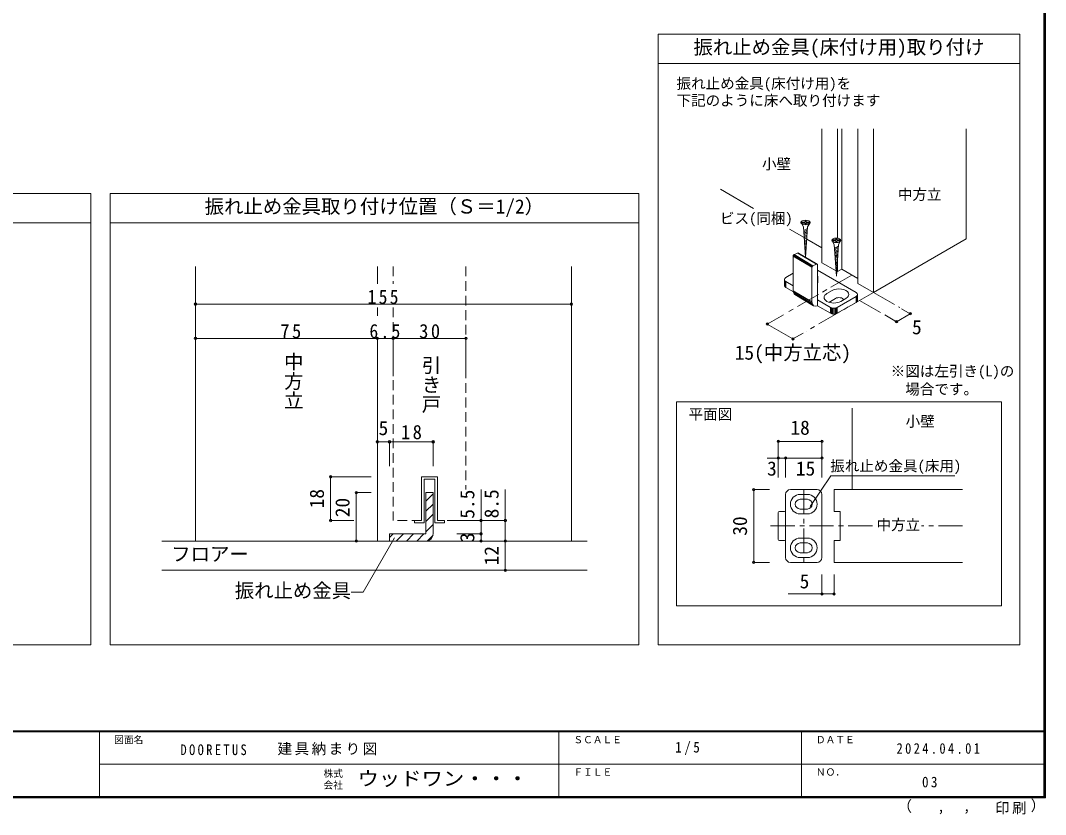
# Model space of a CAD drawing. Units: millimetres at full size, sheet at 1:5, with parts at other scales. Extents: x -973 to 977, y -718 to 696.
# Drawn here: x -80 to 977, y -718 to 100 of the extents above; entities that cross this region are included whole.
import ezdxf
from ezdxf.enums import TextEntityAlignment as Align

# ---------------------------------------------------------------- set-up
doc = ezdxf.new("R2010")
doc.units = ezdxf.units.MM
doc.header["$LTSCALE"] = 5
doc.header["$PDMODE"] = 32
doc.header["$PDSIZE"] = 2.5
doc.linetypes.add('CHAIN1', pattern=[8, 5, -1, 1, -1])
doc.linetypes.add('DASHED2', pattern=[3, 2, -1])
for name, color, linetype, lineweight in [('0-6_扉', 2, 'Continuous', 9), ('0-7_金物', 7, 'Continuous', 9), ('0-A_文字', 3, 'Continuous', 9), ('0-B_寸法', 7, 'Continuous', 9), ('1-3_仕上げ', 2, 'Continuous', 9), ('1-4_枠', 3, 'Continuous', 9), ('1-6_扉', 7, 'DASHED2', 9), ('1-7_金物', 7, 'Continuous', 9), ('1-A_文字', 7, 'Continuous', 9), ('1-B_寸法', 7, 'Continuous', 9), ('F-1_枠', 6, 'Continuous', 9)]:
    doc.layers.add(name, color=color, linetype=linetype, lineweight=lineweight)
doc.layers.add('F-0_補助線', color=7, linetype='Continuous')
doc.layers.add('F-A_文字', color=7, linetype='Continuous')
doc.styles.add('@ＭＳ ゴシック', font='')
doc.styles.add('ＭＳ ゴシック', font='')
doc.styles.get('@ＭＳ ゴシック').set_extended_font_data('@MS Gothic')
doc.styles.get('ＭＳ ゴシック').set_extended_font_data('MS Gothic')

msp = doc.modelspace()

# ---------------------------------------------------------------- linework, layer by layer
at = {"layer": '0-6_扉'}
for p, q in [((746.24, -11.613), (746.24, -149.351)), ((762.15, -11.613), (762.15, -124.068)), ((766.569, -11.613), (766.569, -155.985)), ((783.363, -11.613), (783.363, -170.784)), ((799.273, -11.613), (799.273, -179.97)), ((894.732, -11.613), (894.732, -124.856)), ((760.738, -157.722), (746.24, -149.351)), ((762.15, -158.537), (761.462, -158.14)), ((762.15, -148.636), (762.15, -158.537)), ((766.569, -155.985), (762.15, -158.537)), ((783.363, -165.681), (766.569, -155.985))]:
    msp.add_line(p, q, dxfattribs=at)
at = {"layer": '0-6_扉', "color": 7}
for p, q in [((641.516, -73.58), (675.809, -93.379)), ((712.848, -114.763), (727.863, -123.432)), ((730.619, -125.023), (746.24, -134.042))]:
    msp.add_line(p, q, dxfattribs=at)
at = {"layer": '0-6_扉'}
msp.add_lwpolyline([(783.363, -170.784), (799.273, -179.97), (894.732, -124.856)], dxfattribs=at)
at = {"layer": '0-7_金物'}
for p, q in [((725.309, -109.249), (727.133, -112.409)), ((725.414, -107.477), (728.777, -107.477)), ((725.414, -107.477), (725.414, -108.511)), ((725.414, -108.511), (728.777, -108.511)), ((729.207, -143.711), (727.133, -112.409)), ((731.35, -113.983), (727.386, -116.228)), ((731.243, -115.611), (727.486, -117.738)), ((728.777, -107.477), (728.777, -105.961)), ((728.777, -105.961), (729.811, -105.961)), ((728.777, -110.027), (728.777, -108.511)), ((728.777, -110.027), (729.811, -110.027)), ((729.374, -143.811), (731.455, -112.409)), ((729.811, -107.477), (729.811, -105.961)), ((729.811, -107.477), (733.174, -107.477)), ((733.279, -109.249), (731.455, -112.409)), ((733.174, -108.511), (733.174, -107.477)), ((731.135, -117.24), (727.586, -119.249)), ((731.027, -118.868), (727.686, -120.759)), ((730.919, -120.496), (727.786, -122.27)), ((730.811, -122.124), (727.886, -123.78)), ((730.703, -123.752), (727.986, -125.29)), ((730.595, -125.38), (728.086, -126.801)), ((757.234, -125.848), (760.597, -125.848)), ((757.234, -125.848), (757.234, -126.882)), ((760.597, -125.848), (760.597, -124.332)), ((760.597, -124.332), (761.631, -124.332)), ((761.631, -125.848), (761.631, -124.332)), ((761.631, -125.848), (764.994, -125.848)), ((764.994, -126.882), (764.994, -125.848)), ((730.488, -127.008), (728.186, -128.311)), ((730.38, -128.637), (728.286, -129.822)), ((730.272, -130.265), (728.386, -131.332)), ((730.164, -131.893), (728.487, -132.842)), ((730.056, -133.521), (728.587, -134.353)), ((729.948, -135.149), (728.687, -135.863)), ((729.84, -136.777), (728.787, -137.374)), ((757.128, -127.62), (758.953, -130.78)), ((757.234, -126.882), (760.597, -126.882)), ((761.114, -163.399), (758.953, -130.78)), ((763.17, -132.355), (759.206, -134.599)), ((763.062, -133.983), (759.306, -136.109)), ((762.955, -135.611), (759.406, -137.62)), ((762.847, -137.239), (759.506, -139.13)), ((760.597, -128.398), (760.597, -126.882)), ((760.597, -128.398), (761.631, -128.398)), ((761.114, -163.399), (763.275, -130.78)), ((765.099, -127.62), (763.275, -130.78)), ((735.923, -154.028), (716.639, -142.537)), ((716.639, -142.537), (716.639, -178.261)), ((735.955, -153.734), (716.672, -142.243)), ((736.051, -153.433), (716.767, -141.942)), ((736.203, -153.145), (716.92, -141.654)), ((736.402, -152.89), (717.118, -141.399)), ((736.633, -152.685), (717.349, -141.194)), ((717.597, -141.053), (721.427, -139.446)), ((736.88, -152.544), (717.597, -141.053)), ((740.711, -150.937), (721.427, -139.446)), ((740.958, -150.87), (721.675, -139.379)), ((741.189, -150.881), (721.906, -139.39)), ((741.388, -150.97), (722.104, -139.479)), ((729.733, -138.405), (728.887, -138.884)), ((729.625, -140.033), (728.987, -140.395)), ((729.517, -141.662), (729.087, -141.905)), ((762.739, -138.867), (759.606, -140.641)), ((762.631, -140.495), (759.706, -142.151)), ((762.523, -142.123), (759.806, -143.662)), ((762.415, -143.751), (759.906, -145.172)), ((762.307, -145.38), (760.006, -146.682)), ((762.199, -147.008), (760.106, -148.193)), ((735.923, -154.028), (735.923, -189.752)), ((736.88, -152.544), (740.711, -150.937)), ((741.668, -193.836), (741.668, -151.618)), ((781.443, -180.058), (741.668, -157.094)), ((762.092, -148.636), (760.206, -149.703)), ((761.984, -150.264), (760.306, -151.214)), ((761.876, -151.892), (760.406, -152.724)), ((761.768, -153.52), (760.506, -154.234)), ((761.66, -155.148), (760.607, -155.745)), ((761.552, -156.777), (760.707, -157.255)), ((761.444, -158.405), (760.807, -158.766)), ((707.5, -166.79), (707.5, -172.914)), ((707.67, -167.537), (707.67, -173.661)), ((708.17, -168.233), (708.17, -174.357)), ((708.964, -164.749), (716.639, -160.318)), ((716.639, -173.262), (708.964, -168.831)), ((708.964, -168.831), (708.964, -174.955)), ((741.945, -163.728), (741.945, -169.852)), ((761.337, -160.033), (760.907, -160.276)), ((716.743, -179.446), (708.964, -174.955)), ((735.923, -189.752), (716.639, -178.261)), ((751.391, -181.079), (756.694, -178.017)), ((736.119, -191.35), (716.835, -179.86)), ((736.693, -192.676), (717.409, -181.186)), ((737.606, -193.638), (718.322, -182.148)), ((754.926, -195.367), (741.668, -187.713)), ((760.23, -186.182), (754.926, -189.243)), ((781.443, -184.14), (761.997, -195.367)), ((765.533, -189.243), (770.836, -186.182)), ((781.443, -184.14), (781.443, -190.264)), ((782.238, -183.543), (782.238, -189.666)), ((782.737, -182.846), (782.737, -188.97)), ((782.907, -182.099), (782.907, -188.223)), ((754.926, -201.491), (741.668, -193.836)), ((754.926, -195.367), (754.926, -201.491)), ((755.962, -195.826), (755.962, -201.95)), ((757.168, -196.114), (757.168, -202.238)), ((758.462, -196.213), (758.462, -202.336)), ((759.756, -196.114), (759.756, -202.238)), ((760.962, -195.826), (760.962, -201.95)), ((781.443, -190.264), (761.997, -201.491)), ((761.997, -195.367), (761.997, -201.491)), ((596.273, -292.721), (931.132, -292.721)), ((596.273, -502.839), (596.273, -292.721)), ((931.132, -292.721), (931.132, -502.839)), ((931.132, -502.839), (596.273, -502.839))]:
    msp.add_line(p, q, dxfattribs=at)
for points in [[(729.811, -110.027), (729.811, -108.511), (733.174, -108.511)], [(761.631, -128.398), (761.631, -126.882), (764.994, -126.882)]]:
    msp.add_lwpolyline(points, dxfattribs=at)
for centre in [(729.294, -107.994), (761.114, -126.365)]:
    msp.add_ellipse(centre, major_axis=(4.71, 0), ratio=0.5, dxfattribs=at)
for centre, major_axis, ratio, start_param, end_param in [((717.597, -142.136), (0.64, 1.074), 0.663414, 0.73181839, 2.30261472), ((721.427, -140.529), (0.64, 1.074), 0.663414, 6.22960554, 7.0150037), ((736.88, -153.626), (0.64, 1.074), 0.663414, 0.73181839, 2.30261472), ((740.711, -152.019), (0.64, 1.074), 0.663414, 5.44420737, 7.0150037), ((712.5, -166.79), (-5, 0), 0.57735, 5.49778714, 7.06858347), ((731.945, -163.728), (10, 0), 0.57735, 6.04714601, 6.5192246), ((731.945, -169.852), (10, 0), 0.57735, 6.04714601, 6.5192246), ((712.5, -172.914), (-5, 0), 0.57735, 6.28318531, 7.06858347), ((722.385, -175.85), (3.839, 6.443), 0.663414, 2.30261472, 3.08801288), ((763.765, -182.099), (10, 0), 0.57735, 5.49778714, 8.6393798), ((741.668, -187.341), (3.839, 6.443), 0.663414, 2.30261472, 3.87341104), ((758.462, -185.161), (10, 0), 0.57735, 2.35619449, 5.49778714), ((758.462, -191.285), (5, 0), 0.57735, 2.35619449, 2.78022553), ((763.765, -188.223), (5, 0), 0.57735, 0.26179939, 2.35619449), ((777.907, -182.099), (-5, 0), 0.57735, 2.35619449, 3.92699082), ((777.907, -188.223), (-5, 0), 0.57735, 2.35619449, 3.14159265), ((758.462, -193.326), (-5, 0), 0.57735, 0.78539816, 2.35619449), ((758.462, -199.45), (-5, 0), 0.57735, 0.78539816, 2.35619449)]:
    msp.add_ellipse(centre, major_axis=major_axis, ratio=ratio, start_param=start_param, end_param=end_param, dxfattribs=at)
at = {"layer": '0-A_文字'}
for p, q in [((577.409, -543.141), (577.409, 85.992)), ((577.409, 85.992), (950.121, 85.992)), ((950.121, -543.141), (950.121, 85.992)), ((577.409, 55.992), (950.121, 55.992)), ((-552.591, -78.141), (-7.591, -78.141)), ((-7.591, -543.141), (-7.591, -78.141)), ((12.409, -543.141), (12.409, -78.141)), ((12.409, -78.141), (557.409, -78.141)), ((557.409, -543.141), (557.409, -78.141)), ((-552.591, -108.141), (-7.591, -108.141)), ((12.409, -108.141), (557.409, -108.141)), ((-552.591, -543.141), (-7.591, -543.141)), ((12.409, -543.141), (557.409, -543.141)), ((577.409, -543.141), (950.121, -543.141))]:
    msp.add_line(p, q, dxfattribs=at)
at = {"layer": '0-A_文字', "color": 4}
for p, q in [((734.13, -400.383), (755.354, -369.015)), ((755.354, -369.015), (883.342, -369.015))]:
    msp.add_line(p, q, dxfattribs=at)
at = {"layer": '0-B_寸法', "color": 4, "linetype": 'CHAIN1'}
for p, q in [((777.176, -162.109), (708.605, -201.699)), ((799.273, -179.97), (729.808, -220.075)), ((784.978, -188.223), (814.375, -205.195)), ((799.273, -179.97), (826.379, -195.62))]:
    msp.add_line(p, q, dxfattribs=at)
at = {"layer": '0-B_寸法', "color": 4}
for p, q in [((837.31, -201.931), (828.339, -196.751)), ((689.821, -212.544), (706.464, -202.934)), ((814.375, -205.195), (823.016, -210.184)), ((837.31, -201.931), (823.016, -210.184)), ((689.821, -212.544), (716.337, -227.853)), ((726.795, -221.815), (716.337, -227.853))]:
    msp.add_line(p, q, dxfattribs=at)
at = {"layer": '0-B_寸法'}
for p in [(837.31, -201.931), (689.821, -212.544), (823.016, -210.184), (716.337, -227.853)]:
    msp.add_point(p, dxfattribs=at)
at = {"layer": '1-3_仕上げ'}
for p, q in [((777.473, -383.121), (777.473, -299.171)), ((65.664, -436.182), (504.154, -436.182)), ((65.664, -466.182), (504.154, -466.182))]:
    msp.add_line(p, q, dxfattribs=at)
at = {"layer": '1-4_枠'}
for p, q in [((100.421, -436.182), (100.421, -153.407)), ((287.921, -171.301), (287.921, -153.407)), ((487.921, -436.182), (487.921, -153.407)), ((287.921, -203.963), (287.921, -195.547)), ((287.921, -436.182), (287.921, -225.998)), ((758.723, -405.621), (758.723, -383.121)), ((891.223, -383.121), (758.723, -383.121)), ((758.723, -435.621), (758.723, -458.121)), ((764.973, -435.621), (758.723, -435.621)), ((891.223, -458.121), (758.723, -458.121))]:
    msp.add_line(p, q, dxfattribs=at)
at = {"layer": '1-4_枠', "color": 4, "linetype": 'CHAIN1'}
for p, q in [((727.473, -383.121), (727.473, -458.121)), ((798.258, -420.621), (692.019, -420.621)), ((891.223, -420.621), (848.813, -420.621))]:
    msp.add_line(p, q, dxfattribs=at)
at = {"layer": '1-4_枠'}
msp.add_lwpolyline([(764.973, -435.621), (764.973, -405.621), (758.723, -405.621)], dxfattribs=at)
at = {"layer": '1-6_扉'}
for p, q in [((304.171, -153.407), (304.171, -171.301)), ((379.171, -153.407), (379.171, -383.089)), ((304.171, -195.547), (304.171, -414.932)), ((333.545, -414.932), (333.545, -369.932)), ((349.796, -369.932), (333.545, -369.932)), ((349.796, -369.932), (349.796, -414.932)), ((333.545, -414.932), (304.171, -414.932)), ((369.796, -414.932), (349.796, -414.932))]:
    msp.add_line(p, q, dxfattribs=at)
at = {"layer": '1-7_金物'}
for p, q in [((333.546, -414.932), (333.546, -369.932)), ((333.546, -369.932), (349.796, -369.932)), ((336.046, -417.432), (336.046, -372.432)), ((347.296, -372.432), (336.046, -372.432)), ((347.296, -372.432), (347.296, -417.432)), ((349.796, -369.932), (349.796, -414.932)), ((708.723, -453.121), (708.723, -388.121)), ((713.723, -383.121), (741.223, -383.121)), ((731.223, -388.121), (723.723, -388.121)), ((746.223, -453.121), (746.223, -388.121)), ((731.223, -393.121), (723.723, -393.121)), ((701.223, -434.371), (701.223, -406.871)), ((707.473, -405.621), (702.473, -405.621)), ((723.723, -403.121), (731.223, -403.121)), ((731.223, -408.121), (723.723, -408.121)), ((326.046, -414.932), (333.546, -414.932)), ((326.046, -417.432), (326.046, -414.932)), ((336.046, -417.432), (326.046, -417.432)), ((347.296, -417.432), (357.296, -417.432)), ((349.796, -414.932), (357.296, -414.932)), ((357.296, -414.932), (357.296, -417.432)), ((723.723, -433.121), (731.223, -433.121)), ((707.473, -435.621), (702.473, -435.621)), ((731.223, -438.121), (723.723, -438.121)), ((723.723, -448.121), (731.223, -448.121)), ((723.723, -453.121), (731.223, -453.121)), ((741.223, -458.121), (713.723, -458.121))]:
    msp.add_line(p, q, dxfattribs=at)
at = {"layer": '1-7_金物', "color": 3}
for p, q in [((337.921, -386.182), (345.421, -386.182)), ((337.921, -386.182), (337.921, -428.682)), ((345.421, -428.682), (345.421, -386.182)), ((300.421, -428.682), (300.421, -436.182)), ((300.421, -428.682), (337.921, -428.682)), ((337.921, -436.182), (300.421, -436.182))]:
    msp.add_line(p, q, dxfattribs=at)
at = {"layer": '1-7_金物', "color": 4}
for p, q in [((337.921, -394.888), (345.421, -387.388)), ((337.921, -405.495), (345.421, -397.995)), ((337.921, -416.101), (345.421, -408.601)), ((337.921, -426.708), (345.421, -419.208)), ((300.421, -432.388), (304.127, -428.682)), ((307.234, -436.182), (314.733, -428.682)), ((317.84, -436.182), (325.34, -428.682)), ((328.447, -436.182), (335.947, -428.682)), ((339.155, -436.08), (345.321, -429.915))]:
    msp.add_line(p, q, dxfattribs=at)
at = {"layer": '1-7_金物'}
for centre, radius, start, end in [((713.723, -388.121), 5, 90, 180), ((723.723, -398.121), 10, 90, 270), ((731.223, -398.121), 10, 270, 90), ((741.223, -388.121), 5, 0, 90), ((723.723, -398.121), 5, 90, 270), ((731.223, -398.121), 5, 270, 90), ((702.473, -406.871), 1.25, 90, 180), ((707.473, -406.871), 1.25, 0, 90), ((723.723, -443.121), 10, 90, 270), ((731.223, -443.121), 10, 270, 90), ((702.473, -434.371), 1.25, 180, 270), ((707.473, -434.371), 1.25, 270, 0), ((723.723, -443.121), 5, 90, 270), ((731.223, -443.121), 5, 270, 90), ((713.723, -453.121), 5, 180, 270), ((741.223, -453.121), 5, 270, 0)]:
    msp.add_arc(centre, radius, start, end, dxfattribs=at)
at = {"layer": '1-7_金物', "color": 3}
msp.add_arc((337.921, -428.682), 7.5, 270, 0, dxfattribs=at)
at = {"layer": '1-A_文字'}
for p, q in [((305.72, -432.971), (273.429, -488.902)), ((273.429, -488.902), (260.929, -488.902))]:
    msp.add_line(p, q, dxfattribs=at)
at = {"layer": '1-B_寸法', "color": 4}
for p, q in [((100.421, -192.051), (100.421, -266.293)), ((100.421, -192.051), (487.921, -192.051)), ((487.921, -192.051), (487.921, -266.293)), ((100.421, -227.392), (287.921, -227.392)), ((287.921, -227.392), (304.171, -227.392)), ((287.921, -227.392), (287.921, -266.293)), ((304.171, -227.392), (379.171, -227.392)), ((304.171, -227.392), (304.171, -266.293)), ((379.171, -227.392), (379.171, -266.293)), ((300.421, -333.907), (287.921, -333.907)), ((287.921, -333.907), (287.921, -358.907)), ((345.421, -333.907), (300.421, -333.907)), ((300.421, -333.907), (300.421, -358.907)), ((345.421, -333.907), (345.421, -358.907)), ((701.223, -333.513), (746.223, -333.513)), ((701.223, -333.513), (701.223, -350.621)), ((746.223, -333.513), (746.223, -350.621)), ((689.658, -350.621), (708.723, -350.621)), ((701.223, -350.621), (701.223, -370.621)), ((708.723, -350.621), (708.723, -370.621)), ((708.723, -350.621), (746.223, -350.621)), ((746.223, -350.621), (746.223, -370.621)), ((239.725, -369.932), (281.671, -369.932)), ((239.725, -414.932), (239.725, -369.932)), ((266.141, -436.182), (266.141, -386.182)), ((266.141, -386.182), (281.671, -386.182)), ((394.796, -428.682), (394.796, -383.089)), ((419.796, -383.089), (419.796, -436.182)), ((675.84, -383.121), (692.019, -383.121)), ((675.84, -458.121), (675.84, -383.121)), ((239.725, -414.932), (263.505, -414.932)), ((369.796, -414.932), (419.796, -414.932)), ((266.141, -436.182), (281.671, -436.182)), ((419.796, -436.182), (369.796, -436.182)), ((675.84, -458.121), (692.019, -458.121)), ((746.223, -470.621), (746.223, -490.637)), ((758.723, -490.637), (758.723, -470.621)), ((758.723, -490.637), (711.345, -490.637))]:
    msp.add_line(p, q, dxfattribs=at)
for points in [[(369.796, -428.682), (394.796, -428.682), (394.796, -436.182)], [(419.796, -436.182), (419.796, -466.182), (369.796, -466.182)]]:
    msp.add_lwpolyline(points, dxfattribs=at)
at = {"layer": '1-B_寸法'}
for p in [(100.421, -192.051), (487.921, -192.051), (100.421, -227.392), (287.921, -227.392), (304.171, -227.392), (379.171, -227.392), (287.921, -333.907), (300.421, -333.907), (345.421, -333.907), (701.223, -333.513), (746.223, -333.513), (701.223, -350.621), (708.723, -350.621), (746.223, -350.621), (239.725, -369.932), (266.141, -386.182), (675.84, -383.121), (239.725, -414.932), (394.796, -414.932), (419.796, -414.932), (394.796, -428.682), (266.141, -436.182), (394.796, -436.182), (419.796, -436.182), (675.84, -458.121), (419.796, -466.182), (746.223, -490.637), (758.723, -490.637)]:
    msp.add_point(p, dxfattribs=at)
at = {"layer": 'F-1_枠'}
for p, q in [((974.986, 695.833), (974.986, -700.833)), ((975.82, 695.833), (975.82, -700.833)), ((976.653, 695.833), (976.653, -700.833)), ((976.653, -631.667), (-973.347, -631.667)), ((976.653, -632.5), (-973.347, -632.5)), ((1.653, -632.5), (1.653, -699.167)), ((474.986, -632.5), (474.986, -699.167)), ((724.986, -632.5), (724.986, -699.167)), ((1.653, -665.833), (974.986, -665.834)), ((976.653, -699.167), (-973.347, -699.167)), ((976.653, -700), (-973.347, -700)), ((976.653, -700.833), (-973.347, -700.833))]:
    msp.add_line(p, q, dxfattribs=at)

# ---------------------------------------------------------------- texts
at = {"layer": '0-A_文字', "color": 7, "style": 'ＭＳ ゴシック'}
for s, height, p in [('振れ止め金具(床付け用)取り付け', 14.66, (613.765, 60.992)), ('振れ止め金具(床付け用)を', 11, (596.318, 26.533)), ('下記のように床へ取り付けます', 11, (596.318, 8.997)), ('小壁', 11, (684.427, -56.384)), ('中方立', 11, (824.503, -87.832)), ('振れ止め金具取り付け位置（Ｓ＝1/2）', 14.66, (109.909, -103.141)), ('平面図', 11, (608.715, -314.197)), ('小壁', 11, (832.473, -321.629)), ('中方立', 11, (802.473, -428.121))]:
    msp.add_text(s, height=height, dxfattribs=at).set_placement(p, align=Align.BOTTOM_LEFT)
at = {"layer": '0-B_寸法', "style": 'ＭＳ ゴシック'}
for s, height, p in [('ビス(同梱)', 11, (641.041, -112.509)), ('5', 14.66, (839.081, -227.5)), ('15(中方立芯)', 14.66, (656.337, -253.713)), ('※図は左引き(L)の', 11, (817.071, -269.859)), ('\u3000場合です。', 11, (817.071, -288.44))]:
    msp.add_text(s, height=height, dxfattribs=at).set_placement(p, align=Align.BOTTOM_LEFT)
at = {"layer": '1-A_文字', "style": '@ＭＳ ゴシック'}
for s, p in [('中方立', (189.796, -241.243)), ('引き戸', (331.672, -244.892))]:
    msp.add_text(s, height=14.66, rotation=270, dxfattribs=at).set_placement(p, align=Align.BOTTOM_LEFT)
at = {"layer": '1-A_文字', "style": 'ＭＳ ゴシック'}
for s, height, p in [('振れ止め金具(床用)', 11, (754.759, -367.516)), ('フロアー', 14.66, (75.419, -461.182)), ('振れ止め金具', 14.66, (140.929, -498.902))]:
    msp.add_text(s, height=height, dxfattribs=at).set_placement(p, align=Align.BOTTOM_LEFT)
at = {"layer": '1-B_寸法', "style": 'ＭＳ ゴシック'}
for s, p in [('5', (289.171, -331.407)), ('18', (713.723, -331.013)), ('3', (689.658, -373.121)), ('15', (719.348, -373.121)), ('5', (723.255, -489.248))]:
    msp.add_text(s, height=14.66, dxfattribs=at).set_placement(p, align=Align.BOTTOM_LEFT)
for s, p in [('18', (237.225, -402.432)), ('5.5', (392.296, -413.089)), ('8.5', (417.296, -412.73)), ('20', (263.641, -411.582)), ('30', (673.34, -430.621)), ('3', (392.296, -437.432)), ('12', (417.296, -461.182))]:
    msp.add_text(s, height=14.66, rotation=90, dxfattribs=at).set_placement(p, align=Align.BOTTOM_LEFT)
at = {"layer": '1-B_寸法', "char_height": 14.66, "attachment_point": 7, "style": 'ＭＳ ゴシック'}
for s, insert in [('\\T1.27;\\W0.9;155', (277.921, -192.051)), ('\\T1.27;\\W0.95;75', (187.921, -227.392)), ('\\T1.27;\\W0.9;6.5', (279.796, -227.392)), ('\\T1.27;\\W0.95;30', (331.046, -227.392)), ('\\T1.27;\\W0.95;18', (312.296, -331.407))]:
    msp.add_mtext(s, dxfattribs=dict(at, insert=insert))
at = {"layer": 'F-0_補助線', "char_height": 11, "attachment_point": 7, "style": 'ＭＳ ゴシック'}
for s, insert in [('\\T1.17;建具納まり図', (185.035, -656.798)), ('\\T1.39;\\W0.85;DOORETUS', (84.986, -656.798))]:
    msp.add_mtext(s, dxfattribs=dict(at, insert=insert))
at = {"layer": 'F-A_文字', "style": 'ＭＳ ゴシック'}
for s, height, p in [('図面名', 7.331, (16.653, -646.667)), ('ＳＣＡＬＥ', 7.331, (489.986, -646.667)), ('ＤＡＴＥ', 7.331, (739.986, -646.667)), ('株式', 7.331, (232.486, -681.5)), ('ＦＩＬＥ', 7.331, (489.986, -680)), ('ＮＯ．', 7.331, (739.986, -680.001)), ('会社', 7.331, (232.486, -693.5)), ('（', 11, (823.992, -718.052)), ('）', 11, (961.387, -717.355)), (',', 11, (865.199, -718.052)), (',', 11, (891.686, -717.588))]:
    msp.add_text(s, height=height, dxfattribs=at).set_placement(p, align=Align.BOTTOM_LEFT)
at = {"layer": 'F-A_文字', "style": 'ＭＳ ゴシック', "width": 1.1}
msp.add_text('ウッドワン・・・', height=14.66, dxfattribs=at).set_placement((267.486, -692.5), align=Align.BOTTOM_LEFT)
at = {"layer": 'F-A_文字', "char_height": 11, "attachment_point": 7, "style": 'ＭＳ ゴシック'}
for s, insert in [('\\T1.38;\\W0.9;1/5', (594.986, -656.667)), ('\\T1.39;\\W0.85;2024.04.01', (823.111, -655.417)), ('\\T1.36;\\W0.9;03', (849.361, -690.001)), ('\\T1.17;印刷', (924.678, -717.82))]:
    msp.add_mtext(s, dxfattribs=dict(at, insert=insert))

doc.saveas('drawing.dxf')
